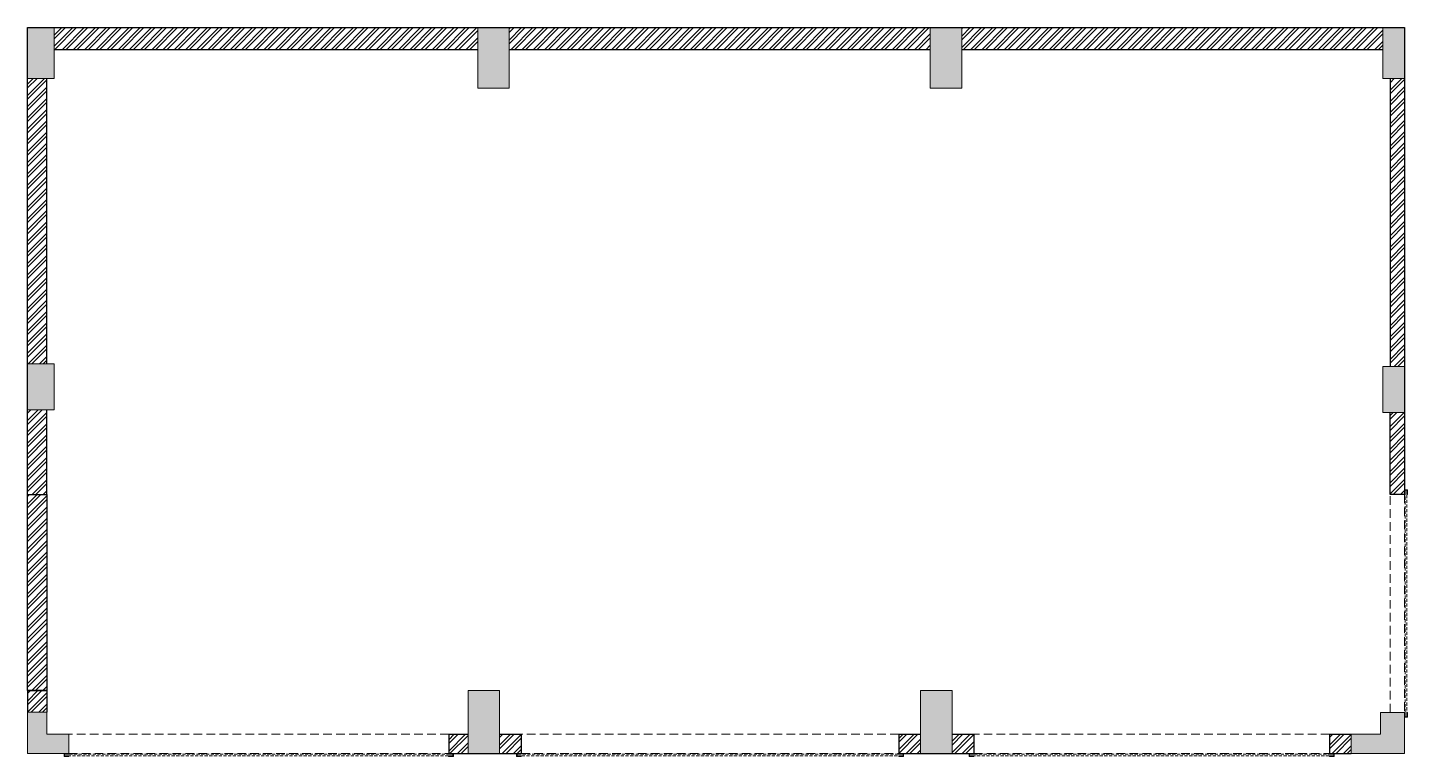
# Model space of a CAD drawing. Header units: feet. Extents: x -14453 to 30, y -30 to 7620.
import ezdxf

# ---------------------------------------------------------------- set-up
doc = ezdxf.new("R2010")
doc.units = ezdxf.units.FT
doc.header["$LTSCALE"] = 33
doc.header["$MEASUREMENT"] = 0
doc.linetypes.add('a_p6_plan_L18$0$HIDDEN', pattern=[0.375, 0.25, -0.125])
doc.linetypes.add('HIDDENX2', pattern=[0.75, 0.5, -0.25])
for name, color, linetype, lineweight in [('A-shutter', 8, 'Continuous', 18), ('beam', 90, 'Continuous', 9), ('Column', 243, 'Continuous', 9), ('LN-HATCH', 251, 'Continuous', 0), ('rolling shutter', 1, 'Continuous', 5)]:
    doc.layers.add(name, color=color, linetype=linetype, lineweight=lineweight)
doc.layers.add('A-WALL', color=1, linetype='Continuous')
pattern_1 = [(45, (-2980819.12, 5460944.15), (-58.8666395, 58.8666395), []), (45, (-2980779.87, 5460944.15), (-58.8666395, 58.8666395), [])]

# ---------------------------------------------------------------- blocks, each defined once
blk = doc.blocks.new('*U2')
at = {"layer": 'A-shutter', "color": 5, "ltscale": 10}
for points in [[(41037544, -1561539), (41037544, -1561544), (41037499, -1561544), (41037499, -1561564), (41037544, -1561564), (41037544, -1561569), (41037494, -1561569), (41037494, -1561539)], [(41041278, -1561539), (41041278, -1561544), (41041323, -1561544), (41041323, -1561564), (41041278, -1561564), (41041278, -1561569), (41041328, -1561569), (41041328, -1561539)]]:
    blk.add_lwpolyline(points, close=True, dxfattribs=at)
at = {"layer": 'A-shutter', "color": 5, "linetype": 'HIDDENX2', "ltscale": 2}
blk.add_lwpolyline([(41037499, -1561544), (41037499, -1561564), (41041323, -1561564), (41041323, -1561544)], close=True, dxfattribs=at)
blk = doc.blocks.new('*U3')
at = {"layer": 'A-shutter', "color": 5, "ltscale": 10}
for points in [[(41037316, -1561539), (41037316, -1561544), (41037271, -1561544), (41037271, -1561564), (41037316, -1561564), (41037316, -1561569), (41037266, -1561569), (41037266, -1561539)], [(41041278, -1561539), (41041278, -1561544), (41041323, -1561544), (41041323, -1561564), (41041278, -1561564), (41041278, -1561569), (41041328, -1561569), (41041328, -1561539)]]:
    blk.add_lwpolyline(points, close=True, dxfattribs=at)
at = {"layer": 'A-shutter', "color": 5, "linetype": 'HIDDENX2', "ltscale": 2}
blk.add_lwpolyline([(41037271, -1561544), (41037271, -1561564), (41041323, -1561564), (41041323, -1561544)], close=True, dxfattribs=at)
blk = doc.blocks.new('*U4')
at = {"layer": 'A-shutter', "color": 5, "ltscale": 10}
for points in [[(41037316, -1561539), (41037316, -1561544), (41037271, -1561544), (41037271, -1561564), (41037316, -1561564), (41037316, -1561569), (41037266, -1561569), (41037266, -1561539)], [(41041303, -1561539), (41041303, -1561544), (41041348, -1561544), (41041348, -1561564), (41041303, -1561564), (41041303, -1561569), (41041353, -1561569), (41041353, -1561539)]]:
    blk.add_lwpolyline(points, close=True, dxfattribs=at)
at = {"layer": 'A-shutter', "color": 5, "linetype": 'HIDDENX2', "ltscale": 2}
blk.add_lwpolyline([(41037271, -1561544), (41037271, -1561564), (41041348, -1561564), (41041348, -1561544)], close=True, dxfattribs=at)
blk = doc.blocks.new('*U5')
at = {"layer": 'A-shutter', "color": 5, "ltscale": 10}
for points in [[(41037544, -1561539), (41037544, -1561544), (41037499, -1561544), (41037499, -1561564), (41037544, -1561564), (41037544, -1561569), (41037494, -1561569), (41037494, -1561539)], [(41039830, -1561539), (41039830, -1561544), (41039875, -1561544), (41039875, -1561564), (41039830, -1561564), (41039830, -1561569), (41039880, -1561569), (41039880, -1561539)]]:
    blk.add_lwpolyline(points, close=True, dxfattribs=at)
at = {"layer": 'A-shutter', "color": 5, "linetype": 'HIDDENX2', "ltscale": 2}
blk.add_lwpolyline([(41037499, -1561544), (41037499, -1561564), (41039875, -1561564), (41039875, -1561544)], close=True, dxfattribs=at)

msp = doc.modelspace()

# ---------------------------------------------------------------- hatches: boundary and pattern name
at = {"layer": 'Column'}
h = msp.add_hatch(color=8, dxfattribs=at)
h.dxf.hatch_style = 1
h.paths.add_polyline_path([(0, 431.8), (-254, 431.8), (-254, 0), (0, 0)])
h.paths.add_polyline_path([(0, 4064), (-228.6, 4064), (-228.6, 3581.4), (0, 3581.4)])
h.paths.add_polyline_path([(0, 7620), (-228.6, 7620), (-228.6, 7086.6), (0, 7086.6)])
h.paths.add_polyline_path([(-4648.2, 7620), (-4978.4, 7620), (-4978.4, 6985), (-4648.2, 6985)])
h.paths.add_polyline_path([(-9398, 7620), (-9728.2, 7620), (-9728.2, 6985), (-9398, 6985)])
h.paths.add_polyline_path([(-14173.2, 7620), (-14452.6, 7620), (-14452.6, 7086.6), (-14173.2, 7086.6)])
h.paths.add_polyline_path([(-14173.2, 4089.4), (-14452.6, 4089.4), (-14452.6, 3606.8), (-14173.2, 3606.8)])
h.paths.add_polyline_path([(-14020.8, 203.2), (-14249.4, 203.2), (-14249.4, 433.2), (-14452.6, 433.2), (-14452.6, 0), (-14020.8, 0)])
h.paths.add_polyline_path([(-9499.6, 660.4), (-9829.8, 660.4), (-9829.8, 0), (-9499.6, 0)])
h.paths.add_polyline_path([(-4749.8, 660.4), (-5080, 660.4), (-5080, 0), (-4749.8, 0)])
h = msp.add_hatch(color=8, dxfattribs=at)
h.dxf.hatch_style = 1
h.paths.add_polyline_path([(-254, 203.2), (-558.8, 203.2), (-558.8, 0), (-254, 0)])
at = {"layer": 'LN-HATCH'}
h = msp.add_hatch(dxfattribs=at)
h.set_pattern_fill('ANSI32', color=256, scale=222)
h.set_pattern_definition(pattern_1)
h.paths.add_polyline_path([(-9728.2, 7620), (-14173.2, 7620), (-14173.2, 7391.4), (-9728.2, 7391.4)])
h.paths.add_polyline_path([(-4978.4, 7620), (-9398, 7620), (-9398, 7391.4), (-4978.4, 7391.4)])
h.paths.add_polyline_path([(-228.6, 7620), (-4648.2, 7620), (-4648.2, 7391.4), (-228.6, 7391.4)])
h.paths.add_polyline_path([(0, 7086.6), (-152.4, 7086.6), (-152.4, 4064), (0, 4064)])
h.paths.add_polyline_path([(0, 3581.4), (-152.4, 3581.4), (-152.4, 2717.8), (0, 2717.8)])
h.paths.add_polyline_path([(-14249.4, 7086.6), (-14452.6, 7086.6), (-14452.6, 4089.4), (-14249.4, 4089.4)])
h.paths.add_polyline_path([(-14249.4, 3606.8), (-14452.6, 3606.8), (-14452.6, 2717.8), (-14249.4, 2717.8)])
h.paths.add_polyline_path([(-9271, 203.2), (-9499.6, 203.2), (-9499.6, 0), (-9271, 0)])
h.paths.add_polyline_path([(-9829.8, 203.2), (-10033, 203.2), (-10033, 0), (-9829.8, 0)])
h.paths.add_polyline_path([(-4521.2, 203.2), (-4749.8, 203.2), (-4749.8, 0), (-4521.2, 0)])
h.paths.add_polyline_path([(-5080, 203.2), (-5308.6, 203.2), (-5308.6, 0), (-5080, 0)])
h.paths.add_polyline_path([(-558.8, 203.2), (-787.4, 203.2), (-787.4, 0), (-558.8, 0)])
h = msp.add_hatch(dxfattribs=at)
h.set_pattern_fill('ANSI32', color=256, scale=222)
h.paths.add_polyline_path([(-14452.6, 2717.8), (-14249.4, 2717.8), (-14249.4, 660.4), (-14452.6, 660.4)])
h = msp.add_hatch(dxfattribs=at)
h.set_pattern_fill('ANSI32', color=256, scale=222)
h.set_pattern_definition(pattern_1)
h.paths.add_polyline_path([(-14249.4, 660.4), (-14452.6, 660.4), (-14452.6, 433.2), (-14249.4, 433.2)])

# ---------------------------------------------------------------- linework, layer by layer
at = {"layer": 'A-WALL'}
for p, q in [((-14452.6, 7620), (0, 7620)), ((-14452.6, 2717.8), (-14452.6, 7620)), ((0, 7620), (0, 2717.8)), ((-14173.2, 7391.4), (-9728.2, 7391.4)), ((-9398, 7391.4), (-4978.4, 7391.4)), ((-4648.2, 7391.4), (-228.6, 7391.4)), ((-14249.4, 4089.4), (-14249.4, 7086.6)), ((-152.4, 7086.6), (-152.4, 4064)), ((-14249.4, 2717.8), (-14249.4, 3606.8)), ((-152.4, 2717.8), (-152.4, 3581.4)), ((-14452.6, 2717.8), (-14249.4, 2717.8)), ((0, 2717.8), (-152.4, 2717.8)), ((-14452.6, 660.4), (-14249.4, 660.4)), ((-14452.6, 660.4), (-14452.6, 433.2)), ((-14249.4, 660.4), (-14249.4, 433.2)), ((-10033, 203.2), (-10033, 0)), ((-10033, 203.2), (-9829.8, 203.2)), ((-9499.6, 203.2), (-9271, 203.2)), ((-9271, 203.2), (-9271, 0)), ((-5308.6, 203.2), (-5308.6, 0)), ((-5308.6, 203.2), (-5080, 203.2)), ((-4749.8, 203.2), (-4521.2, 203.2)), ((-4521.2, 203.2), (-4521.2, 0)), ((-787.4, 203.2), (-787.4, 0)), ((-787.4, 203.2), (-558.8, 203.2)), ((-10033, 0), (-9271, 0)), ((-5308.6, 0), (-4521.2, 0)), ((-787.4, 0), (-558.8, 0))]:
    msp.add_line(p, q, dxfattribs=at)
msp.add_lwpolyline([(-14452.6, 2717.8), (-14249.4, 2717.8), (-14249.4, 660.4), (-14452.6, 660.4)], close=True, dxfattribs=at)
at = {"layer": 'beam', "linetype": 'a_p6_plan_L18$0$HIDDEN', "lineweight": 5, "ltscale": 11}
for points in [[(0, 431.8), (-152.4, 431.8), (-152.4, 2717.8), (0, 2717.8)], [(-10033, 203.2), (-14020.8, 203.2), (-14020.8, 0), (-10033, 0)], [(-5308.6, 203.2), (-9271, 203.2), (-9271, 0), (-5308.6, 0)], [(-787.4, 203.2), (-4521.2, 203.2), (-4521.2, 0), (-787.4, 0)]]:
    msp.add_lwpolyline(points, close=True, dxfattribs=at)
at = {"layer": 'Column'}
for p, q in [((-14173.2, 7086.6), (-14173.2, 7620)), ((-9728.2, 6985), (-9728.2, 7620)), ((-9398, 6985), (-9398, 7620)), ((-4978.4, 6985), (-4978.4, 7620)), ((-4648.2, 6985), (-4648.2, 7620)), ((-228.6, 7086.6), (-228.6, 7620)), ((-14173.2, 7086.6), (-14452.6, 7086.6)), ((-9728.2, 6985), (-9398, 6985)), ((-4648.2, 6985), (-4978.4, 6985)), ((-228.6, 7086.6), (0, 7086.6)), ((-14173.2, 4089.4), (-14452.6, 4089.4)), ((-14173.2, 3606.8), (-14173.2, 4089.4)), ((0, 4064), (-228.6, 4064)), ((-228.6, 4064), (-228.6, 3581.4)), ((-14452.6, 3606.8), (-14173.2, 3606.8)), ((-228.6, 3581.4), (0, 3581.4)), ((-9829.8, 660.4), (-9829.8, 0)), ((-9829.8, 660.4), (-9499.6, 660.4)), ((-9499.6, 660.4), (-9499.6, 0)), ((-5080, 660.4), (-5080, 0)), ((-4749.8, 660.4), (-5080, 660.4)), ((-4749.8, 660.4), (-4749.8, 0)), ((-14452.6, 433.2), (-14249.4, 433.2)), ((-14452.6, 433.2), (-14452.6, 0)), ((-14249.4, 433.2), (-14249.4, 203.2)), ((-254, 431.8), (0, 431.8)), ((-254, 431.8), (-254, 203.2)), ((0, 431.8), (0, 0)), ((-14249.4, 203.2), (-14020.8, 203.2)), ((-14020.8, 203.2), (-14020.8, 0)), ((-558.8, 203.2), (-558.8, 0)), ((-558.8, 203.2), (-254, 203.2)), ((-14452.6, 0), (-14020.8, 0)), ((-558.8, 0), (0, 0))]:
    msp.add_line(p, q, dxfattribs=at)

# ---------------------------------------------------------------- block references
at = {"layer": 'rolling shutter', "color": 2, "xscale": -1, "rotation": 90}
msp.add_blockref('*U5', (-1561539.2, 41040262), dxfattribs=at)
at = {"layer": 'rolling shutter', "color": 2, "xscale": -1}
for name, p in [('*U4', (41027282.6, 1561539.2)), ('*U2', (41036756.8, 1561539.2))]:
    msp.add_blockref(name, p, dxfattribs=at)
at = {"layer": 'rolling shutter', "color": 2}
msp.add_blockref('*U3', (-41046586.6, 1561539.2), dxfattribs=at)

doc.saveas('drawing.dxf')
